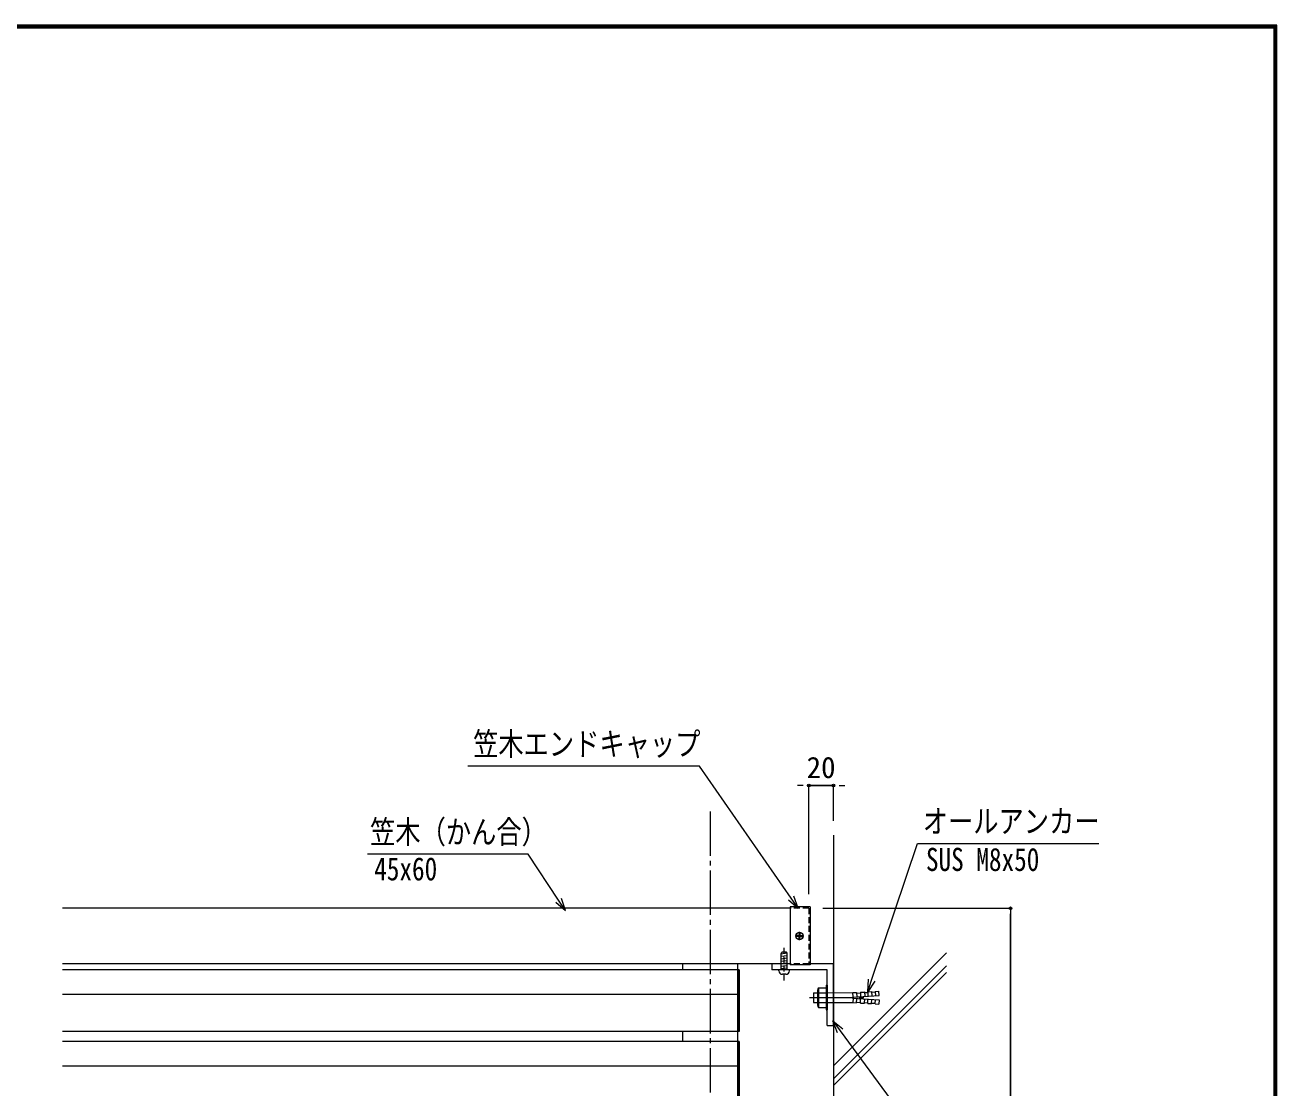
# Model space of a CAD drawing. Units: millimetres at full size; details may follow other scales. Extents: x -1601 to 2776, y -1131 to 1131.
# Drawn here: x 586 to 1601, y 269 to 1131 of the extents above; entities that cross this region are included whole.
import ezdxf
from ezdxf.enums import TextEntityAlignment as Align

# ---------------------------------------------------------------- set-up
doc = ezdxf.new("R2010")
doc.units = ezdxf.units.MM
doc.header["$LTSCALE"] = 4
doc.header["$PDMODE"] = 32
doc.header["$PDSIZE"] = 2
doc.linetypes.add('CHAIN2', pattern=[12, 9, -1, 1, -1])
doc.linetypes.add('DASHED1', pattern=[1.8, 1.2, -0.6])
for name, color, linetype, lineweight in [('0-0_0', 7, 'Continuous', 18), ('0-1_1手摺寸法', 3, 'Continuous', 18), ('0-4_2躯体線', 4, 'Continuous', 9), ('0-6_3中心線', 2, 'CHAIN2', 18), ('0-8_42ｱﾙﾐ部品', 6, 'Continuous', 18), ('0-A_51破線ｱﾙﾐ', 3, 'DASHED1', 18), ('0-B_6ﾊｯﾁﾝｸﾞ', 4, 'Continuous', 9), ('1-1_WAKU', 7, 'Continuous', 18)]:
    doc.layers.add(name, color=color, linetype=linetype, lineweight=lineweight)
doc.styles.add('ＭＳ ゴシック', font='')
doc.styles.get('ＭＳ ゴシック').set_extended_font_data('MS Gothic')

msp = doc.modelspace()

# ---------------------------------------------------------------- linework, layer by layer
at = {"layer": '0-0_0'}
for p, q in [((1206.562, 415.108), (616.294, 415.108)), ((1222.562, 416.108), (1206.562, 416.108)), ((1206.562, 416.108), (1206.562, 369.108)), ((1222.562, 416.108), (1222.562, 369.108)), ((1206.562, 370.108), (616.294, 370.108)), ((1119.062, 370.108), (1119.062, 365.108)), ((1164.062, 125.581), (1164.062, 370.108)), ((1222.562, 369.108), (1206.562, 369.108)), ((1119.062, 315.108), (1119.062, 307.108))]:
    msp.add_line(p, q, dxfattribs=at)
at = {"layer": '0-0_0', "linetype": 'DASHED1'}
for p, q in [((1221.562, 415.108), (1206.562, 415.108)), ((1221.562, 415.108), (1221.562, 370.108)), ((1221.562, 370.108), (1206.562, 370.108))]:
    msp.add_line(p, q, dxfattribs=at)
at = {"layer": '0-0_0'}
for points in [[(1212.999, 415.108), (1207.291, 423.318), (1133.008, 530.167), (945.109, 530.167)], [(1269.373, 347.329), (1272.554, 356.809), (1309.696, 467.494), (1456.866, 467.494)], [(1024.24, 413.192), (1018.706, 421.522), (993.932, 458.814), (863.753, 458.814)], [(1016.474, 420.039), (1024.24, 413.192), (1020.938, 423.005)], [(1205.091, 421.789), (1212.999, 415.108), (1209.491, 424.848)], [(1275.094, 355.957), (1269.373, 347.329), (1270.014, 357.662)], [(1244.84, 314.056), (1241.079, 323.701), (1249.159, 317.228)], [(1241.079, 323.701), (1246.999, 315.642), (1304.734, 237.046), (1526.978, 237.046)]]:
    msp.add_lwpolyline(points, dxfattribs=at)
at = {"layer": '0-1_1手摺寸法'}
for p, q in [((1216.962, 514.616), (1212.362, 514.616)), ((1221.562, 426.608), (1221.562, 514.616)), ((1221.562, 514.616), (1241.562, 514.616)), ((1241.562, 514.616), (1221.562, 514.616)), ((1241.562, 485.84), (1241.562, 514.616)), ((1246.162, 514.616), (1250.762, 514.616)), ((1233.062, 415.108), (1385.115, 415.108)), ((1385.115, 415.108), (1385.115, -684.892)), ((1385.115, -680.292), (1385.115, 410.508))]:
    msp.add_line(p, q, dxfattribs=at)
for p in [(1221.562, 514.616), (1241.562, 514.616), (1385.115, 415.108)]:
    msp.add_point(p, dxfattribs=at)
at = {"layer": '0-4_2躯体線'}
for p, q in [((1241.562, 474.34), (1241.562, -793.43)), ((1241.562, 287.312), (1333.15, 378.9)), ((1241.562, 276.703), (1333.15, 368.292)), ((1241.562, 271.409), (1333.15, 362.998))]:
    msp.add_line(p, q, dxfattribs=at)
at = {"layer": '0-6_3中心線'}
for p, q in [((1141.562, 493.608), (1141.562, -794.622)), ((1222.178, 342.608), (1268.976, 342.608))]:
    msp.add_line(p, q, dxfattribs=at)
at = {"layer": '0-8_42ｱﾙﾐ部品'}
for p, q in [((1206.562, 370.108), (1191.562, 370.108)), ((1191.562, 370.108), (1191.562, 365.108)), ((1241.562, 370.108), (1222.562, 370.108)), ((1241.562, 320.108), (1241.562, 370.108)), ((1165.062, 365.108), (616.294, 365.108)), ((1164.062, 365.108), (1164.062, 315.108)), ((1165.062, 365.108), (1165.062, 315.108)), ((1236.562, 365.108), (1191.562, 365.108)), ((1236.562, 320.108), (1236.562, 365.108)), ((1225.379, 346.608), (1228.577, 346.608)), ((1225.379, 346.608), (1225.379, 338.608)), ((1228.577, 348.608), (1228.577, 336.608)), ((1229.577, 350.608), (1229.577, 334.608)), ((1229.577, 350.608), (1235.577, 350.608)), ((1229.577, 346.608), (1235.577, 346.608)), ((1235.577, 352.608), (1235.577, 332.608)), ((1235.577, 352.608), (1236.562, 352.608)), ((1236.562, 352.608), (1236.562, 332.608)), ((1236.562, 346.588), (1257.393, 346.638)), ((1257.393, 346.638), (1260.388, 346.81)), ((1257.594, 343.144), (1257.393, 346.638)), ((1260.388, 346.81), (1260.588, 343.33)), ((1260.416, 346.311), (1263.412, 346.484)), ((1260.75, 346.33), (1263.412, 346.484)), ((1263.383, 346.983), (1266.378, 347.156)), ((1263.383, 346.983), (1263.584, 343.503)), ((1263.717, 347.002), (1266.712, 347.175)), ((1266.712, 347.175), (1266.913, 343.693)), ((1266.74, 346.676), (1269.402, 346.83)), ((1266.74, 346.676), (1269.317, 346.825)), ((1269.373, 347.329), (1272.368, 347.502)), ((1269.373, 347.329), (1269.574, 343.848)), ((1272.368, 347.502), (1272.568, 344.021)), ((1272.396, 347.002), (1275.392, 347.175)), ((1275.363, 347.674), (1278.375, 347.848)), ((1275.363, 347.674), (1275.564, 344.194)), ((1278.574, 344.396), (1278.375, 347.848)), ((1164.062, 345.108), (616.294, 345.108)), ((1225.379, 338.608), (1228.577, 338.608)), ((1229.577, 338.608), (1235.577, 338.608)), ((1236.562, 338.608), (1257.624, 338.608)), ((1257.122, 343.108), (1278.577, 344.354)), ((1257.122, 342.108), (1257.122, 343.108)), ((1257.122, 342.108), (1278.577, 340.861)), ((1257.594, 342.072), (1257.393, 338.577)), ((1257.393, 338.577), (1260.388, 338.404)), ((1260.388, 338.404), (1260.588, 341.885)), ((1260.416, 338.904), (1263.412, 338.731)), ((1260.75, 338.884), (1263.412, 338.731)), ((1263.383, 338.232), (1263.584, 341.712)), ((1263.383, 338.232), (1266.378, 338.059)), ((1263.717, 338.212), (1266.712, 338.04)), ((1266.712, 338.04), (1266.913, 341.522)), ((1266.74, 338.539), (1269.402, 338.385)), ((1266.74, 338.539), (1269.317, 338.39)), ((1269.373, 337.886), (1269.574, 341.366)), ((1269.373, 337.886), (1272.368, 337.714)), ((1272.368, 337.714), (1272.568, 341.194)), ((1272.396, 338.213), (1275.392, 338.04)), ((1275.363, 337.541), (1275.564, 341.021)), ((1275.363, 337.541), (1278.375, 337.367)), ((1278.574, 340.82), (1278.375, 337.367)), ((1229.577, 334.608), (1235.577, 334.608)), ((1235.577, 332.608), (1236.562, 332.608)), ((1165.062, 315.108), (616.294, 315.108)), ((1236.562, 320.108), (1241.562, 320.108)), ((1165.062, 307.108), (616.294, 307.108)), ((1164.062, 307.108), (1164.062, 257.108)), ((1165.062, 307.108), (1165.062, 257.108)), ((1164.062, 287.108), (616.294, 287.108))]:
    msp.add_line(p, q, dxfattribs=at)
for centre, radius, start, end in [((1231.077, 348.608), 2.5, 126.87, 233.13), ((1237.077, 342.608), 8.5, 151.928, 208.072), ((1231.077, 336.608), 2.5, 126.87, 233.13)]:
    msp.add_arc(centre, radius, start, end, dxfattribs=at)
at = {"layer": '0-A_51破線ｱﾙﾐ'}
msp.add_line((1201.562, 356.546), (1201.562, 383.909), dxfattribs=at)
at = {"layer": '0-B_6ﾊｯﾁﾝｸﾞ'}
for p, q in [((1217.362, 392.608), (1210.762, 392.608)), ((1213.187, 392.982), (1211.658, 392.982)), ((1211.658, 392.232), (1211.658, 392.982)), ((1213.187, 392.232), (1211.658, 392.232)), ((1213.687, 395.012), (1213.687, 393.482)), ((1213.687, 395.012), (1214.437, 395.012)), ((1213.687, 390.204), (1213.687, 391.732)), ((1213.687, 390.204), (1214.437, 390.204)), ((1214.062, 389.308), (1214.062, 395.908)), ((1214.437, 395.012), (1214.437, 393.482)), ((1214.437, 390.204), (1214.437, 391.732)), ((1214.937, 392.982), (1216.466, 392.982)), ((1214.937, 392.232), (1216.466, 392.232)), ((1216.466, 392.232), (1216.466, 392.982)), ((1204.419, 378.576), (1198.705, 377.906)), ((1204.419, 378.576), (1198.705, 377.906)), ((1204.419, 376.562), (1198.705, 375.892)), ((1204.419, 376.562), (1198.705, 375.892)), ((1199.062, 377.965), (1199.654, 379.393)), ((1199.062, 365.108), (1199.062, 377.965)), ((1203.47, 379.393), (1199.654, 379.393)), ((1204.062, 377.965), (1203.47, 379.393)), ((1204.062, 365.108), (1204.062, 377.965)), ((1204.419, 374.549), (1198.705, 373.878)), ((1204.419, 374.549), (1198.705, 373.878)), ((1204.419, 372.535), (1198.705, 371.865)), ((1204.419, 372.535), (1198.705, 371.865)), ((1204.419, 370.521), (1198.705, 369.851)), ((1204.419, 370.521), (1198.705, 369.851)), ((1204.419, 368.508), (1198.705, 367.837)), ((1204.419, 368.508), (1198.705, 367.837)), ((1204.419, 366.626), (1198.705, 365.956)), ((1204.419, 366.626), (1198.705, 365.956)), ((1197.276, 364.393), (1197.276, 364.822)), ((1205.562, 365.108), (1197.562, 365.108)), ((1202.99, 361.536), (1200.133, 361.536)), ((1205.848, 364.393), (1205.848, 364.822))]:
    msp.add_line(p, q, dxfattribs=at)
msp.add_circle((1214.062, 392.608), 3, dxfattribs=at)
for centre, radius, start, end in [((1213.187, 393.482), 0.5, 270, 0), ((1213.187, 391.732), 0.5, 0, 90), ((1214.937, 393.482), 0.5, 180, 270), ((1214.937, 391.732), 0.5, 90, 180), ((1197.562, 364.822), 0.286, 90, 180), ((1200.133, 364.393), 2.857, 180, 270), ((1202.99, 364.393), 2.857, 270, 0), ((1205.562, 364.822), 0.286, 0, 90)]:
    msp.add_arc(centre, radius, start, end, dxfattribs=at)
at = {"layer": '1-1_WAKU'}
for p, q in [((1601.2, 1131.2), (-1601.2, 1131.2)), ((1600.6, 1130.6), (-1600.6, 1130.6)), ((1600, 1130), (-1600, 1130)), ((1599.4, 1129.4), (-1599.4, 1129.4)), ((1598.8, 1128.8), (-1598.8, 1128.8)), ((1598.8, -1128.8), (1598.8, 1128.8)), ((1599.4, -1129.4), (1599.4, 1129.4)), ((1600, -1130), (1600, 1130)), ((1600.6, -1130.6), (1600.6, 1130.6)), ((1601.2, -1131.2), (1601.2, 1131.2))]:
    msp.add_line(p, q, dxfattribs=at)

# ---------------------------------------------------------------- texts
at = {"layer": '0-0_0', "style": 'ＭＳ ゴシック', "width": 0.8}
for s, p in [('笠木エンドキャップ', (949.392, 533.31)), ('笠木（かん合）', (865.826, 461.957)), ('オールアンカー', (1313.979, 470.637)), ('SUS M8x50', (1316.582, 439.652)), ('45x60', (869.199, 432.025))]:
    msp.add_text(s, height=18.77, dxfattribs=at).set_placement(p, align=Align.BOTTOM_LEFT)
at = {"layer": '0-1_1手摺寸法', "style": 'ＭＳ ゴシック'}
msp.add_text('20', height=17.27, dxfattribs=at).set_placement((1219.786, 515.435), align=Align.BOTTOM_LEFT)

doc.saveas('drawing.dxf')
